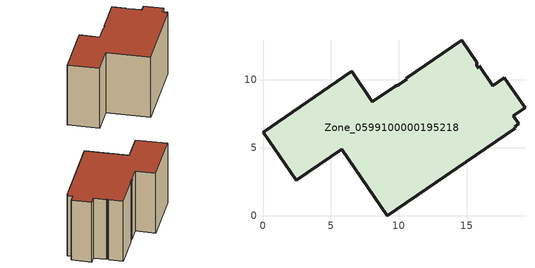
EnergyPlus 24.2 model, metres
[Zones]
Zone_0599100000195218
 floor ground (C_G): 15.93,11.02 16.92,9.57 17.76,10.15 19.29,7.93 18.44,7.35 18.84,6.77 18.52,6.55 18.56,6.45 9.15,0 5.79,4.9 2.43,2.6 0,6.15 6.53,10.63 8.06,8.39 9.73,9.53 10.01,9.63 10.6,10.03 10.55,10.1 14.64,12.9 15.75,11.28 15.73,11.04 15.88,10.85 z0
 wall outside (C_F): 6.53,10.63 0,6.15 2.43,2.6 5.79,4.9 9.15,0 18.56,6.45 18.52,6.55 18.84,6.77 18.44,7.35 19.29,7.93 17.76,10.15 16.92,9.57 15.93,11.02 15.88,10.85 15.73,11.04 15.75,11.28 14.64,12.9 10.55,10.1 10.6,10.03 10.01,9.63 9.73,9.53 8.06,8.39 6.53,10.63 z0:8.97
 roof outside (C_R): 16.92,9.57 15.93,11.02 15.88,10.85 15.73,11.04 15.75,11.28 14.64,12.9 10.55,10.1 10.6,10.03 10.01,9.63 9.73,9.53 8.06,8.39 6.53,10.63 0,6.15 2.43,2.6 5.79,4.9 9.15,0 18.56,6.45 18.52,6.55 18.84,6.77 18.44,7.35 19.29,7.93 17.76,10.15 z8.97
[BUILDING]
Pand.0599100000195218: North Axis=0; Terrain=City; Loads Convergence Tolerance Value=0.04; Temperature Convergence Tolerance Value=0.4; Solar Distribution=FullExterior; Maximum Number of Warmup Days=25; Minimum Number of Warmup Days=1
[Site:Location]
Rotterdam.The.Hague.AP_ZH_NLD Design_Conditions: Latitude=51.96; Longitude=4.45; Time Zone=1; Elevation=-4.5
[SITE:GROUNDTEMPERATURE:BUILDINGSURFACE]
18, 18, 18, 18, 18, 18, 18, 18, 18, 18, 18, 18
[MATERIAL] Thermal Absorptance=0.9; Solar Absorptance=0.7; Visible Absorptance=0.7
Name | Roughness | Thickness | Conductivity | Density | Specific Heat
G.D.1965 | MediumSmooth | 0.15 | 1 | 540 | 1210
F.D.1965 | Rough | 0.3 | 0.857143 | 1920 | 840
R.D.1965 | MediumRough | 0.2 | 0.08 | 1500 | 1000
[CONSTRUCTION]
C_G: G.D.1965
C_F: F.D.1965
C_R: R.D.1965
[ZONE]
Zone_0599100000195218: Type=1; Multiplier=1; Ceiling Height=Autocalculate; Volume=Autocalculate; Floor Area=autocalculate; Part of Total Floor Area=Yes
[ZONEINFILTRATION:DESIGNFLOWRATE]
Infil_Zone_0599100000195218: Zone or ZoneList or Space or SpaceList=Zone_0599100000195218; Schedule=AlwaysOn; Design Flow Rate Calculation Method=Flow/Area; Flow Rate per Floor Area=0.0042; Constant Term Coefficient=1; Temperature Term Coefficient=0; Velocity Term Coefficient=0; Velocity Squared Term Coefficient=0
[HVACTEMPLATE:ZONE:IDEALLOADSAIRSYSTEM]
Zone_0599100000195218: Maximum Heating Supply Air Temperature=50; Minimum Cooling Supply Air Temperature=13; Maximum Heating Supply Air Humidity Ratio=0.0156; Minimum Cooling Supply Air Humidity Ratio=0.0077; Heating Limit=NoLimit; Cooling Limit=NoLimit; Dehumidification Control Type=ConstantSensibleHeatRatio; Cooling Sensible Heat Ratio=0.7; Dehumidification Setpoint=60; Humidification Control Type=None; Humidification Setpoint=30; Outdoor Air Method=None; Outdoor Air Flow Rate per Person=0.00944; Outdoor Air Flow Rate per Zone Floor Area=0; Outdoor Air Flow Rate per Zone=0; Demand Controlled Ventilation Type=None; Outdoor Air Economizer Type=NoEconomizer; Heat Recovery Type=None; Sensible Heat Recovery Effectiveness=0.7; Latent Heat Recovery Effectiveness=0.65
[ZONECONTROL:THERMOSTAT]
ThermostatControl_Zone_0599100000195218: Zone or ZoneList=Zone_0599100000195218; Control Type Schedule=DualSetpointControlType; Control 1=Thermostat_Zone_0599100000195218; Temperature Difference Between Cutout And Setpoint=0
[THERMOSTATSETPOINT:DUALSETPOINT]
Thermostat_Zone_0599100000195218: Heating Setpoint Temperature Schedule=HeatingSetpoint_Zone_0599100000195218; Cooling Setpoint Temperature Schedule=CoolingSetpoint_Zone_0599100000195218
[SCHEDULE:COMPACT]
HeatingSetpoint_Zone_0599100000195218: Through: 12/31, For: AllDays, Until: 24:00, 21
CoolingSetpoint_Zone_0599100000195218: Through: 12/31, For: AllDays, Until: 24:00, 24
DualSetpointControlType: Through: 12/31, For: AllDays, Until: 24:00, 4
AlwaysOn: Through: 12/31, For: AllDays, Until: 24:00, 1
